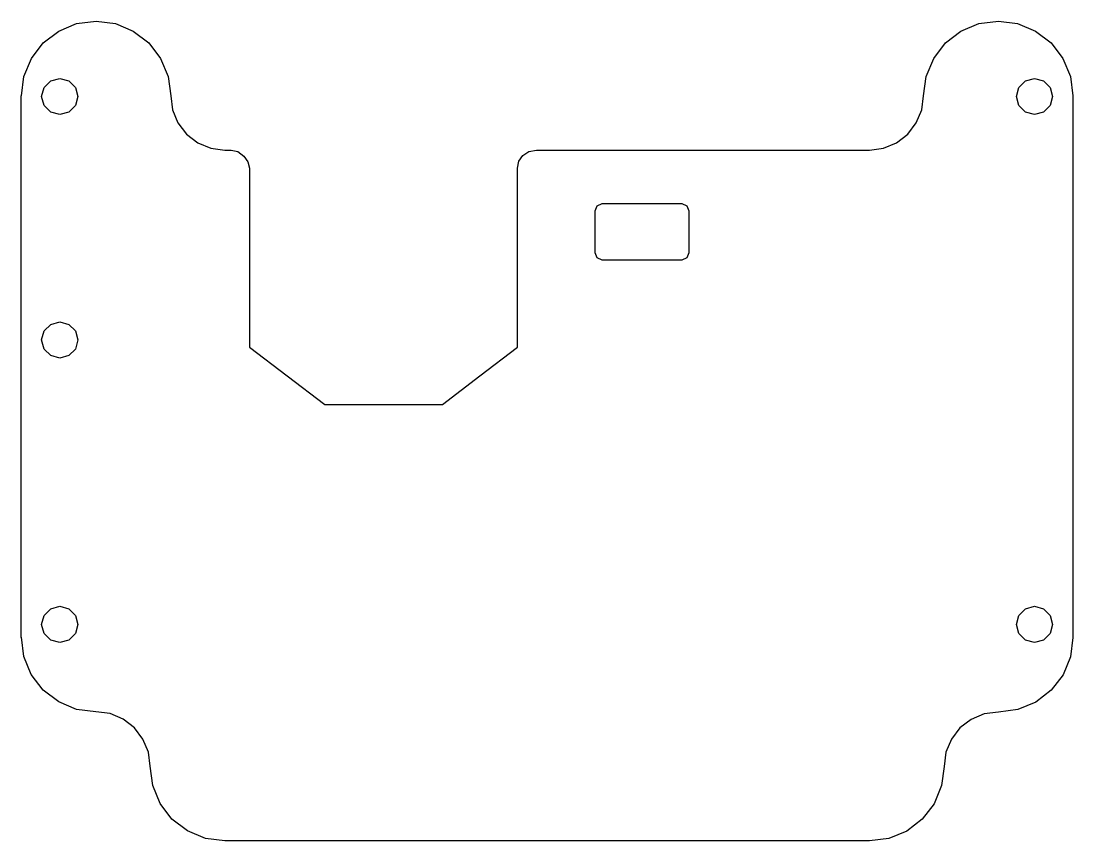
# Model space of a CAD drawing. Extents: x 0 to 104, y 0 to 81.
import ezdxf

# ---------------------------------------------------------------- set-up
doc = ezdxf.new("R2010")
doc.units = 0
doc.layers.get('0').update_dxf_attribs({"linetype": 'continuous'})

# ---------------------------------------------------------------- blocks, each defined once
blk = doc.blocks.new('SCALE')
at = {"color": 0}
for points in [[(22.64, 48.76), (26.35, 45.95), (30.05, 43.14), (33.92, 43.14), (37.78, 43.14), (41.65, 43.14), (45.34, 45.95), (49.03, 48.76), (49.03, 53.17), (49.03, 57.59), (49.03, 62), (49.03, 66.41), (49.18, 67.08), (49.57, 67.65), (50.17, 68.04), (50.9, 68.19), (55.59, 68.19), (60.28, 68.19), (64.96, 68.19), (69.65, 68.19), (74.34, 68.19), (79.02, 68.19), (83.71, 68.19), (85.09, 68.36), (86.38, 68.91), (87.49, 69.75), (88.33, 70.86), (88.88, 72.15), (89.05, 73.53), (89.29, 75.44), (90.04, 77.21), (91.19, 78.74), (92.73, 79.9), (94.5, 80.65), (96.41, 80.89), (98.31, 80.65), (100.08, 79.9), (101.62, 78.74), (102.77, 77.21), (103.52, 75.44), (103.76, 73.53), (103.76, 68.68), (103.76, 63.83), (103.76, 58.98), (103.76, 54.14), (103.76, 49.29), (103.76, 44.44), (103.76, 39.59), (103.76, 34.74), (103.76, 29.89), (103.76, 25.04), (103.76, 20.19), (103.52, 18.29), (102.78, 16.51), (101.62, 14.98), (100.09, 13.82), (98.32, 13.08), (96.41, 12.84), (95.03, 12.67), (93.74, 12.12), (92.62, 11.28), (91.78, 10.16), (91.23, 8.88), (91.06, 7.49), (90.82, 5.59), (90.08, 3.81), (88.92, 2.28), (87.39, 1.12), (85.62, 0.38), (83.71, 0.14), (83.71, 0.15), (78.83, 0.15), (73.94, 0.15), (69.06, 0.15), (64.18, 0.15), (59.29, 0.15), (54.41, 0.15), (49.52, 0.15), (44.64, 0.15), (39.76, 0.15), (34.87, 0.15), (29.99, 0.15), (25.11, 0.15), (20.22, 0.15), (18.32, 0.39), (16.55, 1.13), (15.01, 2.29), (13.85, 3.82), (13.11, 5.6), (12.87, 7.5), (12.7, 8.89), (12.15, 10.17), (11.31, 11.29), (10.2, 12.13), (8.91, 12.68), (7.52, 12.85), (5.62, 13.09), (3.85, 13.83), (2.31, 14.99), (1.15, 16.52), (0.41, 18.3), (0.17, 20.2), (0.14, 20.19), (0.14, 25.04), (0.14, 29.89), (0.14, 34.74), (0.14, 39.59), (0.14, 44.44), (0.14, 49.29), (0.14, 54.14), (0.14, 58.98), (0.14, 63.83), (0.14, 68.68), (0.14, 73.53), (0.17, 73.53), (0.41, 75.44), (1.16, 77.21), (2.31, 78.74), (3.85, 79.9), (5.62, 80.65), (7.53, 80.89), (9.43, 80.65), (11.2, 79.9), (12.74, 78.74), (13.89, 77.21), (14.64, 75.44), (14.88, 73.53), (15.05, 72.15), (15.6, 70.86), (16.44, 69.75), (17.55, 68.91), (18.84, 68.36), (20.22, 68.19), (20.85, 68.19), (21.5, 68.03), (22.08, 67.6), (22.48, 67.03), (22.64, 66.41), (22.64, 62), (22.64, 57.59), (22.64, 53.17)], [(3.95, 71.69), (3.06, 71.93), (2.41, 72.58), (2.17, 73.47), (2.41, 74.36), (3.06, 75.01), (3.95, 75.25), (4.84, 75.01), (5.49, 74.36), (5.73, 73.47), (5.49, 72.58), (4.84, 71.93)], [(99.97, 71.69), (99.08, 71.93), (98.43, 72.58), (98.19, 73.47), (98.43, 74.36), (99.08, 75.01), (99.97, 75.25), (100.86, 75.01), (101.51, 74.36), (101.75, 73.47), (101.51, 72.58), (100.86, 71.93)], [(57.39, 57.35), (56.89, 57.56), (56.68, 58.06), (56.68, 62.2), (56.89, 62.7), (57.39, 62.91), (61.31, 62.91), (65.22, 62.91), (65.72, 62.7), (65.93, 62.2), (65.93, 58.06), (65.72, 57.56), (65.22, 57.35), (61.31, 57.35)], [(57.39, 57.35), (56.89, 57.56), (56.68, 58.06), (56.68, 62.2), (56.89, 62.7), (57.39, 62.91), (61.31, 62.91), (65.22, 62.91), (65.72, 62.7), (65.93, 62.2), (65.93, 58.06), (65.72, 57.56), (65.22, 57.35), (61.31, 57.35)], [(3.95, 47.7), (3.06, 47.94), (2.41, 48.59), (2.17, 49.48), (2.41, 50.37), (3.06, 51.02), (3.95, 51.26), (4.84, 51.02), (5.49, 50.37), (5.73, 49.48), (5.49, 48.59), (4.84, 47.94)], [(3.95, 19.69), (3.06, 19.93), (2.41, 20.58), (2.17, 21.47), (2.41, 22.36), (3.06, 23.01), (3.95, 23.25), (4.84, 23.01), (5.49, 22.36), (5.73, 21.47), (5.49, 20.58), (4.84, 19.93)], [(99.97, 19.69), (99.08, 19.93), (98.43, 20.58), (98.19, 21.47), (98.43, 22.36), (99.08, 23.01), (99.97, 23.25), (100.86, 23.01), (101.51, 22.36), (101.75, 21.47), (101.51, 20.58), (100.86, 19.93)]]:
    blk.add_lwpolyline(points, close=True, dxfattribs=at)

msp = doc.modelspace()

# ---------------------------------------------------------------- block references
msp.add_blockref('SCALE', (0, 0))

doc.saveas('drawing.dxf')
